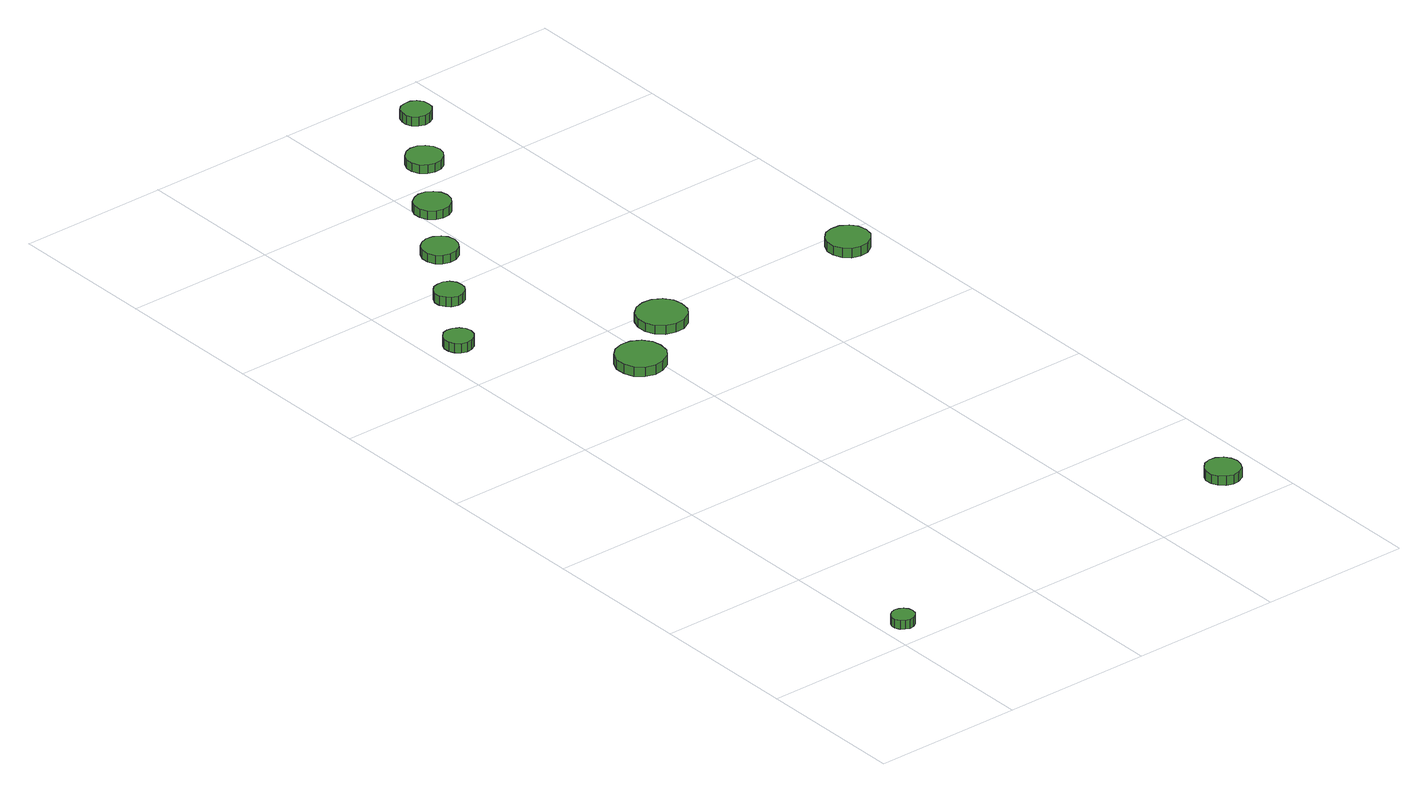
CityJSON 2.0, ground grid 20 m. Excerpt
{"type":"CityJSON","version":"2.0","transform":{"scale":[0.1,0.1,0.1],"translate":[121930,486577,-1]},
"CityObjects":{
"tree1":{"type":"SolitaryVegetationObject","attributes":{"function":"something"},"geometry":[{"type":"MultiSurface","lod":"1","boundaries":[[[0,1,2,3,4,5,6,7,8,9,10,11,12,13,14]],[[15,16,17,18,19,20,21,22,23,24,25,26,27,28,29]],[[0,29,28,1]],[[1,28,27,2]],[[2,27,26,3]],[[3,26,25,4]],[[4,25,24,5]],[[5,24,23,6]],[[6,23,22,7]],[[7,22,21,8]],[[8,21,20,9]],[[9,20,19,10]],[[10,19,18,11]],[[11,18,17,12]],[[12,17,16,13]],[[13,16,15,14]],[[14,15,29,0]]]}]},
"tree2":{"type":"SolitaryVegetationObject","attributes":{"function":"something"},"geometry":[{"type":"MultiSurface","lod":"1","boundaries":[[[30,31,32,33,34,35,36,37,38,39,40,41,42,43,44]],[[45,46,47,48,49,50,51,52,53,54,55,56,57,58,59]],[[30,59,58,31]],[[31,58,57,32]],[[32,57,56,33]],[[33,56,55,34]],[[34,55,54,35]],[[35,54,53,36]],[[36,53,52,37]],[[37,52,51,38]],[[38,51,50,39]],[[39,50,49,40]],[[40,49,48,41]],[[41,48,47,42]],[[42,47,46,43]],[[43,46,45,44]],[[44,45,59,30]]]}]},
"tree3":{"type":"SolitaryVegetationObject","attributes":{"function":"something"},"geometry":[{"type":"MultiSurface","lod":"1","boundaries":[[[60,61,62,63,64,65,66,67,68,69,70,71,72,73,74]],[[75,76,77,78,79,80,81,82,83,84,85,86,87,88,89]],[[60,89,88,61]],[[61,88,87,62]],[[62,87,86,63]],[[63,86,85,64]],[[64,85,84,65]],[[65,84,83,66]],[[66,83,82,67]],[[67,82,81,68]],[[68,81,80,69]],[[69,80,79,70]],[[70,79,78,71]],[[71,78,77,72]],[[72,77,76,73]],[[73,76,75,74]],[[74,75,89,60]]]}]},
"tree4":{"type":"SolitaryVegetationObject","attributes":{"function":"something"},"geometry":[{"type":"MultiSurface","lod":"1","boundaries":[[[90,91,92,93,94,95,96,97,98,99,100,101,102,103,104]],[[105,106,107,108,109,110,111,112,113,114,115,116,117,118,119]],[[90,119,118,91]],[[91,118,117,92]],[[92,117,116,93]],[[93,116,115,94]],[[94,115,114,95]],[[95,114,113,96]],[[96,113,112,97]],[[97,112,111,98]],[[98,111,110,99]],[[99,110,109,100]],[[100,109,108,101]],[[101,108,107,102]],[[102,107,106,103]],[[103,106,105,104]],[[104,105,119,90]]]}]},
"tree5":{"type":"SolitaryVegetationObject","attributes":{"function":"something"},"geometry":[{"type":"MultiSurface","lod":"1","boundaries":[[[120,121,122,123,124,125,126,127,128,129,130,131,132,133,134]],[[135,136,137,138,139,140,141,142,143,144,145,146,147,148,149]],[[120,149,148,121]],[[121,148,147,122]],[[122,147,146,123]],[[123,146,145,124]],[[124,145,144,125]],[[125,144,143,126]],[[126,143,142,127]],[[127,142,141,128]],[[128,141,140,129]],[[129,140,139,130]],[[130,139,138,131]],[[131,138,137,132]],[[132,137,136,133]],[[133,136,135,134]],[[134,135,149,120]]]}]},
"tree6":{"type":"SolitaryVegetationObject","attributes":{"function":"something"},"geometry":[{"type":"MultiSurface","lod":"1","boundaries":[[[150,151,152,153,154,155,156,157,158,159,160,161,162,163,164]],[[165,166,167,168,169,170,171,172,173,174,175,176,177,178,179]],[[150,179,178,151]],[[151,178,177,152]],[[152,177,176,153]],[[153,176,175,154]],[[154,175,174,155]],[[155,174,173,156]],[[156,173,172,157]],[[157,172,171,158]],[[158,171,170,159]],[[159,170,169,160]],[[160,169,168,161]],[[161,168,167,162]],[[162,167,166,163]],[[163,166,165,164]],[[164,165,179,150]]]}]},
"tree7":{"type":"SolitaryVegetationObject","attributes":{"function":"something"},"geometry":[{"type":"MultiSurface","lod":"1","boundaries":[[[180,181,182,183,184,185,186,187,188,189,190,191,192,193,194]],[[195,196,197,198,199,200,201,202,203,204,205,206,207,208,209]],[[180,209,208,181]],[[181,208,207,182]],[[182,207,206,183]],[[183,206,205,184]],[[184,205,204,185]],[[185,204,203,186]],[[186,203,202,187]],[[187,202,201,188]],[[188,201,200,189]],[[189,200,199,190]],[[190,199,198,191]],[[191,198,197,192]],[[192,197,196,193]],[[193,196,195,194]],[[194,195,209,180]]]}]},
"tree8":{"type":"SolitaryVegetationObject","attributes":{"function":"something"},"geometry":[{"type":"MultiSurface","lod":"1","boundaries":[[[210,211,212,213,214,215,216,217,218,219,220,221,222,223,224]],[[225,226,227,228,229,230,231,232,233,234,235,236,237,238,239]],[[210,239,238,211]],[[211,238,237,212]],[[212,237,236,213]],[[213,236,235,214]],[[214,235,234,215]],[[215,234,233,216]],[[216,233,232,217]],[[217,232,231,218]],[[218,231,230,219]],[[219,230,229,220]],[[220,229,228,221]],[[221,228,227,222]],[[222,227,226,223]],[[223,226,225,224]],[[224,225,239,210]]]}]},
"tree9":{"type":"SolitaryVegetationObject","attributes":{"function":"something"},"geometry":[{"type":"MultiSurface","lod":"1","boundaries":[[[240,241,242,243,244,245,246,247,248,249,250,251,252,253,254]],[[255,256,257,258,259,260,261,262,263,264,265,266,267,268,269]],[[240,269,268,241]],[[241,268,267,242]],[[242,267,266,243]],[[243,266,265,244]],[[244,265,264,245]],[[245,264,263,246]],[[246,263,262,247]],[[247,262,261,248]],[[248,261,260,249]],[[249,260,259,250]],[[250,259,258,251]],[[251,258,257,252]],[[252,257,256,253]],[[253,256,255,254]],[[254,255,269,240]]]}]},
"tree10":{"type":"SolitaryVegetationObject","attributes":{"function":"something"},"geometry":[{"type":"MultiSurface","lod":"1","boundaries":[[[270,271,272,273,274,275,276,277,278,279,280,281,282,283,284]],[[285,286,287,288,289,290,291,292,293,294,295,296,297,298,299]],[[270,299,298,271]],[[271,298,297,272]],[[272,297,296,273]],[[273,296,295,274]],[[274,295,294,275]],[[275,294,293,276]],[[276,293,292,277]],[[277,292,291,278]],[[278,291,290,279]],[[279,290,289,280]],[[280,289,288,281]],[[281,288,287,282]],[[282,287,286,283]],[[283,286,285,284]],[[284,285,299,270]]]}]},
"tree11":{"type":"SolitaryVegetationObject","attributes":{"function":"something"},"geometry":[{"type":"MultiSurface","lod":"1","boundaries":[[[300,301,302,303,304,305,306,307,308,309,310,311,312,313,314]],[[315,316,317,318,319,320,321,322,323,324,325,326,327,328,329]],[[300,329,328,301]],[[301,328,327,302]],[[302,327,326,303]],[[303,326,325,304]],[[304,325,324,305]],[[305,324,323,306]],[[306,323,322,307]],[[307,322,321,308]],[[308,321,320,309]],[[309,320,319,310]],[[310,319,318,311]],[[311,318,317,312]],[[312,317,316,313]],[[313,316,315,314]],[[314,315,329,300]]]}]}
},
"vertices":[
[32,25,30],[31,31,30],[27,36,30],[22,39,30],[16,40,30],[10,38,30],[5,34,30],[2,28,30],[2,22,30],[5,16,30],[10,12,30],[16,10,30],[22,11,30],[27,14,30],[31,19,30],[31,19,18],[27,14,18],[22,11,18],[16,10,18],[10,12,18],[5,16,18],[2,22,18],[2,28,18],[5,34,18],[10,38,18],[16,40,18],[22,39,18],[27,36,18],[31,31,18],[32,25,18],
[52,876,27],[50,884,27],[45,890,27],[38,894,27],[30,895,27],[23,893,27],[17,887,27],[14,880,27],[14,872,27],[17,865,27],[23,859,27],[30,857,27],[38,858,27],[45,862,27],[50,868,27],[50,868,14],[45,862,14],[38,858,14],[30,857,14],[23,859,14],[17,865,14],[14,872,14],[14,880,14],[17,887,14],[23,893,14],[30,895,14],[38,894,14],[45,890,14],[50,884,14],[52,876,14],
[200,699,31],[198,712,31],[190,723,31],[178,730,31],[165,731,31],[152,727,31],[142,718,31],[137,706,31],[137,693,31],[142,680,31],[152,671,31],[165,667,31],[178,669,31],[190,675,31],[198,686,31],[198,686,18],[190,675,18],[178,669,18],[165,667,18],[152,671,18],[142,680,18],[137,693,18],[137,706,18],[142,718,18],[152,727,18],[165,731,18],[178,730,18],[190,723,18],[198,712,18],[200,699,18],
[116,971,24],[115,979,24],[110,986,24],[103,990,24],[95,990,24],[87,988,24],[82,983,24],[78,975,24],[78,967,24],[82,960,24],[87,955,24],[95,952,24],[103,953,24],[110,957,24],[115,964,24],[115,964,11],[110,957,11],[103,953,11],[95,952,11],[87,955,11],[82,960,11],[78,967,11],[78,975,11],[82,983,11],[87,988,11],[95,990,11],[103,990,11],[110,986,11],[115,979,11],[116,971,11],
[180,1061,22],[178,1071,22],[173,1078,22],[164,1083,22],[154,1084,22],[145,1081,22],[138,1075,22],[134,1066,22],[134,1056,22],[138,1047,22],[145,1041,22],[154,1038,22],[164,1039,22],[173,1044,22],[178,1052,22],[178,1052,10],[173,1044,10],[164,1039,10],[154,1038,10],[145,1041,10],[138,1047,10],[134,1056,10],[134,1066,10],[138,1075,10],[145,1081,10],[154,1084,10],[164,1083,10],[173,1078,10],[178,1071,10],[180,1061,10],
[282,759,31],[280,772,31],[272,783,31],[260,790,31],[247,791,31],[234,787,31],[224,778,31],[219,766,31],[219,752,31],[224,740,31],[234,731,31],[247,727,31],[260,728,31],[272,735,31],[280,746,31],[280,746,19],[272,735,19],[260,728,19],[247,727,19],[234,731,19],[224,740,19],[219,752,19],[219,766,19],[224,778,19],[234,787,19],[247,791,19],[260,790,19],[272,783,19],[280,772,19],[282,759,19],
[243,1151,20],[241,1160,20],[235,1168,20],[227,1173,20],[217,1174,20],[208,1171,20],[200,1165,20],[196,1156,20],[196,1146,20],[200,1137,20],[208,1130,20],[217,1127,20],[227,1128,20],[235,1133,20],[241,1141,20],[241,1141,8],[235,1133,8],[227,1128,8],[217,1127,8],[208,1130,8],[200,1137,8],[196,1146,8],[196,1156,8],[200,1165,8],[208,1171,8],[217,1174,8],[227,1173,8],[235,1168,8],[241,1160,8],[243,1151,8],
[570,67,18],[568,76,18],[563,84,18],[554,89,18],[545,90,18],[536,87,18],[529,80,18],[525,72,18],[525,62,18],[529,54,18],[536,47,18],[545,44,18],[554,45,18],[563,50,18],[568,58,18],[568,58,5],[563,50,5],[554,45,5],[545,44,5],[536,47,5],[529,54,5],[525,62,5],[525,72,5],[529,80,5],[536,87,5],[545,90,5],[554,89,5],[563,84,5],[568,76,5],[570,67,5],
[305,1240,20],[303,1250,20],[297,1258,20],[289,1263,20],[279,1264,20],[270,1261,20],[262,1254,20],[258,1245,20],[258,1236,20],[262,1227,20],[270,1220,20],[279,1217,20],[289,1218,20],[297,1223,20],[303,1231,20],[303,1231,8],[297,1223,8],[289,1218,8],[279,1217,8],[270,1220,8],[262,1227,8],[258,1236,8],[258,1245,8],[262,1254,8],[270,1261,8],[279,1264,8],[289,1263,8],[297,1258,8],[303,1250,8],[305,1240,8],
[363,1331,20],[362,1339,20],[357,1346,20],[350,1350,20],[342,1350,20],[334,1348,20],[328,1343,20],[325,1335,20],[325,1327,20],[328,1320,20],[334,1315,20],[342,1312,20],[350,1313,20],[357,1317,20],[362,1323,20],[362,1323,7],[357,1317,7],[350,1313,7],[342,1312,7],[334,1315,7],[328,1320,7],[325,1327,7],[325,1335,7],[328,1343,7],[334,1348,7],[342,1350,7],[350,1350,7],[357,1346,7],[362,1339,7],[363,1331,7],
[569,761,26],[567,773,26],[560,782,26],[550,788,26],[538,789,26],[527,786,26],[519,778,26],[514,767,26],[514,756,26],[519,745,26],[527,737,26],[538,734,26],[550,735,26],[560,741,26],[567,750,26],[567,750,13],[560,741,13],[550,735,13],[538,734,13],[527,737,13],[519,745,13],[514,756,13],[514,767,13],[519,778,13],[527,786,13],[538,789,13],[550,788,13],[560,782,13],[567,773,13],[569,761,13]
]}
